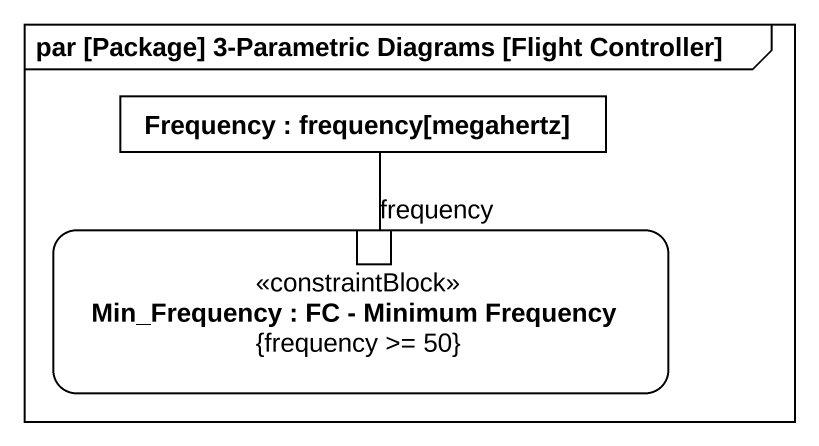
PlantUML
@startuml
mainframe par [Package] 3-Parametric Diagrams [Flight Controller]
rectangle "Frequency : frequency[megahertz]" as Frequency
rectangle "Min_Frequency : FC - Minimum Frequency\n{frequency >= 50}" as Min_Frequency <<constraintBlock>> {
  port frequency
}
Frequency -- frequency
@enduml
